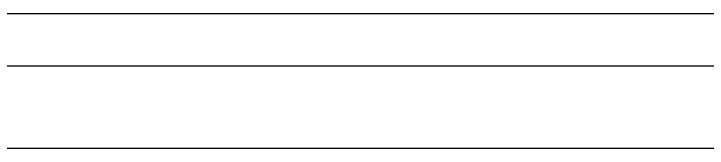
# Model space of a CAD drawing. Header units: millimetres. Extents: x -11840 to 12480, y -4119 to 5972.
# Drawn here: x -3942 to -3142, y 3296 to 3451 of the extents above; entities that cross this region are included whole.
import ezdxf

# ---------------------------------------------------------------- set-up
doc = ezdxf.new("R2010")
doc.units = ezdxf.units.MM

msp = doc.modelspace()

# ---------------------------------------------------------------- linework, layer by layer
at = {"color": 251, "true_color": 0x666666}
for p, q in [((3755.29, 3450.73), (-4844.71, 3450.73)), ((3755.29, 3450.73), (-4844.71, 3450.73)), ((-4784.71, 3390.73), (3695.29, 3390.73)), ((-4784.71, 3390.73), (3695.29, 3390.73))]:
    msp.add_line(p, q, dxfattribs=at)
msp.add_line((-4724.71, 3295.73), (3635.29, 3295.73))
msp.add_line((-4724.71, 3295.73), (3635.29, 3295.73))

doc.saveas('drawing.dxf')
